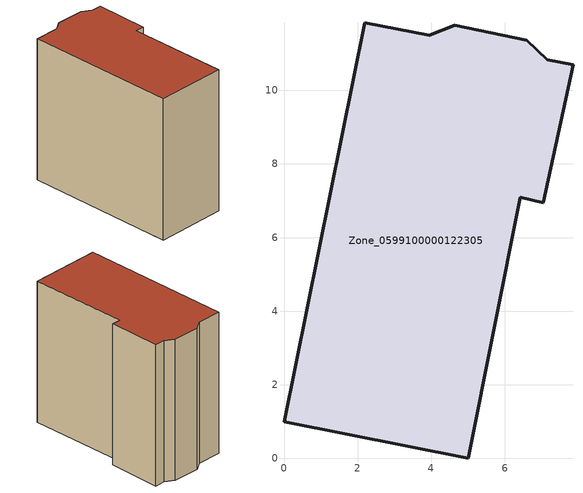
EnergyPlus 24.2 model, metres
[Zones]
Zone_0599100000122305
 floor ground (C_G): 3.94,11.5 4.64,11.77 6.6,11.36 7.15,10.84 7.85,10.7 7.04,6.95 6.42,7.09 5,0 0,1 2.19,11.84 z0
 wall outside (C_F): 2.19,11.84 0,1 5,0 6.42,7.09 7.04,6.95 7.85,10.7 7.15,10.84 6.6,11.36 4.64,11.77 3.94,11.5 2.19,11.84 z0:10.31
 roof outside (C_R): 3.94,11.5 2.19,11.84 0,1 5,0 6.42,7.09 7.04,6.95 7.85,10.7 7.15,10.84 6.6,11.36 4.64,11.77 z10.31
[BUILDING]
Pand.0599100000122305: North Axis=0; Terrain=City; Loads Convergence Tolerance Value=0.04; Temperature Convergence Tolerance Value=0.4; Solar Distribution=FullExterior; Maximum Number of Warmup Days=25; Minimum Number of Warmup Days=1
[Site:Location]
Rotterdam.The.Hague.AP_ZH_NLD Design_Conditions: Latitude=51.96; Longitude=4.45; Time Zone=1; Elevation=-4.5
[SITE:GROUNDTEMPERATURE:BUILDINGSURFACE]
18, 18, 18, 18, 18, 18, 18, 18, 18, 18, 18, 18
[MATERIAL] Thermal Absorptance=0.9; Solar Absorptance=0.7; Visible Absorptance=0.7
Name | Roughness | Thickness | Conductivity | Density | Specific Heat
G.TI.1946 | MediumSmooth | 0.15 | 1 | 540 | 1210
F.TI.1946 | Rough | 0.3 | 0.857143 | 1920 | 840
R.TI.1946 | MediumRough | 0.2 | 0.1 | 1500 | 1000
[CONSTRUCTION]
C_G: G.TI.1946
C_F: F.TI.1946
C_R: R.TI.1946
[ZONE]
Zone_0599100000122305: Type=1; Multiplier=1; Ceiling Height=Autocalculate; Volume=Autocalculate; Floor Area=autocalculate; Part of Total Floor Area=Yes
[ZONEINFILTRATION:DESIGNFLOWRATE]
Infil_Zone_0599100000122305: Zone or ZoneList or Space or SpaceList=Zone_0599100000122305; Schedule=AlwaysOn; Design Flow Rate Calculation Method=Flow/Area; Flow Rate per Floor Area=0.003; Constant Term Coefficient=1; Temperature Term Coefficient=0; Velocity Term Coefficient=0; Velocity Squared Term Coefficient=0
[HVACTEMPLATE:ZONE:IDEALLOADSAIRSYSTEM]
Zone_0599100000122305: Maximum Heating Supply Air Temperature=50; Minimum Cooling Supply Air Temperature=13; Maximum Heating Supply Air Humidity Ratio=0.0156; Minimum Cooling Supply Air Humidity Ratio=0.0077; Heating Limit=NoLimit; Cooling Limit=NoLimit; Dehumidification Control Type=ConstantSensibleHeatRatio; Cooling Sensible Heat Ratio=0.7; Dehumidification Setpoint=60; Humidification Control Type=None; Humidification Setpoint=30; Outdoor Air Method=None; Outdoor Air Flow Rate per Person=0.00944; Outdoor Air Flow Rate per Zone Floor Area=0; Outdoor Air Flow Rate per Zone=0; Demand Controlled Ventilation Type=None; Outdoor Air Economizer Type=NoEconomizer; Heat Recovery Type=None; Sensible Heat Recovery Effectiveness=0.7; Latent Heat Recovery Effectiveness=0.65
[ZONECONTROL:THERMOSTAT]
ThermostatControl_Zone_0599100000122305: Zone or ZoneList=Zone_0599100000122305; Control Type Schedule=DualSetpointControlType; Control 1=Thermostat_Zone_0599100000122305; Temperature Difference Between Cutout And Setpoint=0
[THERMOSTATSETPOINT:DUALSETPOINT]
Thermostat_Zone_0599100000122305: Heating Setpoint Temperature Schedule=HeatingSetpoint_Zone_0599100000122305; Cooling Setpoint Temperature Schedule=CoolingSetpoint_Zone_0599100000122305
[SCHEDULE:COMPACT]
HeatingSetpoint_Zone_0599100000122305: Through: 12/31, For: AllDays, Until: 24:00, 21
CoolingSetpoint_Zone_0599100000122305: Through: 12/31, For: AllDays, Until: 24:00, 24
DualSetpointControlType: Through: 12/31, For: AllDays, Until: 24:00, 4
AlwaysOn: Through: 12/31, For: AllDays, Until: 24:00, 1
